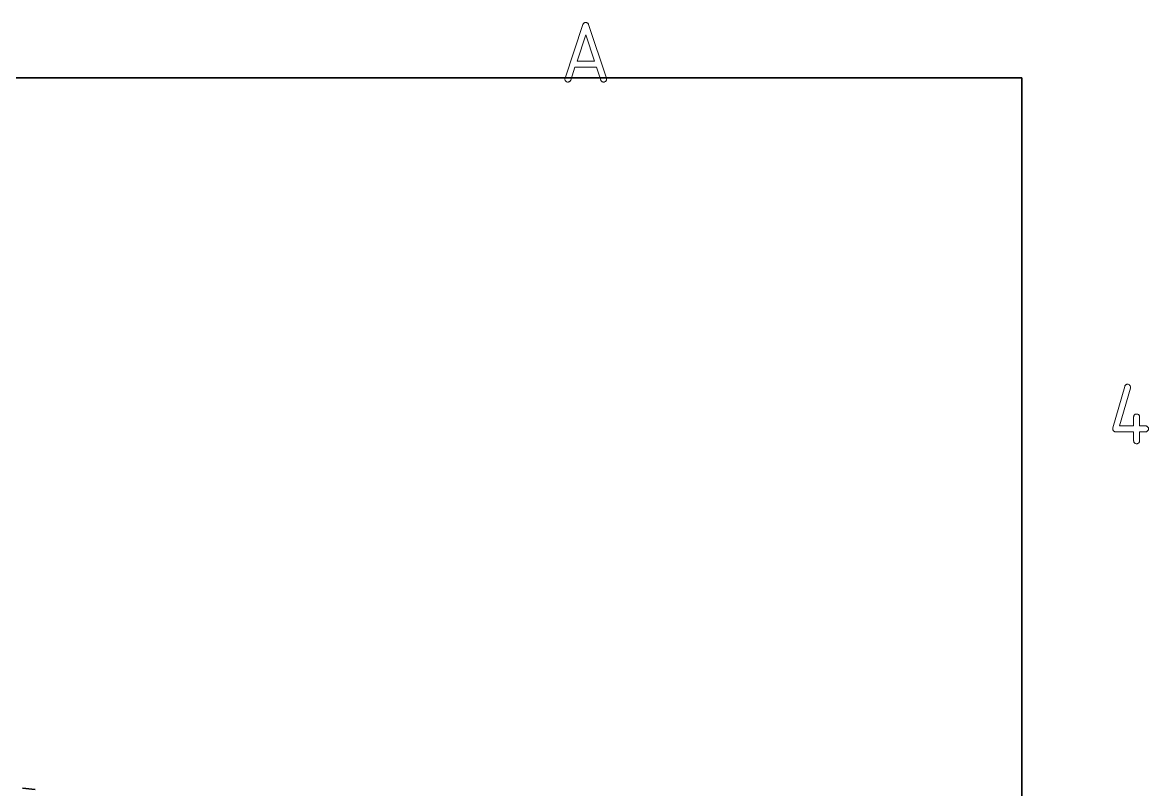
# Model space of a CAD drawing. Extents: x 0 to 297, y 0 to 210.
# Drawn here: x 228.3 to 294.4, y 158.2 to 203.3 of the extents above; entities that cross this region are included whole.
import ezdxf

# ---------------------------------------------------------------- set-up
doc = ezdxf.new("R2010")
doc.units = 0

msp = doc.modelspace()

# ---------------------------------------------------------------- linework, layer by layer
at = {"color": 7, "lineweight": 35}
for p, q in [((287, 200), (10, 200)), ((287, 10), (287, 200))]:
    msp.add_line(p, q, dxfattribs=at)
at = {"color": 255, "lineweight": 13}
for points in [[(262.262, 199.87), (262.27, 199.85), (262.28, 199.831), (262.292, 199.814), (262.306, 199.799), (262.323, 199.785), (262.341, 199.774), (262.36, 199.765), (262.381, 199.758), (262.402, 199.754), (262.424, 199.752), (262.452, 199.755), (262.48, 199.761), (262.505, 199.772), (262.528, 199.786), (262.549, 199.804), (262.566, 199.824), (262.58, 199.847), (262.591, 199.873), (262.598, 199.9), (262.6, 199.929), (262.6, 199.933), (262.599, 199.938), (262.599, 199.944), (262.598, 199.949), (262.598, 199.955), (262.597, 199.96), (262.596, 199.965), (262.596, 199.97), (262.595, 199.974), (262.595, 199.978), (261.543, 203.13), (261.534, 203.151), (261.523, 203.171), (261.511, 203.189), (261.496, 203.205), (261.48, 203.219), (261.462, 203.231), (261.442, 203.24), (261.421, 203.247), (261.399, 203.251), (261.376, 203.252), (261.352, 203.251), (261.329, 203.246), (261.307, 203.239), (261.287, 203.229), (261.269, 203.217), (261.252, 203.203), (261.237, 203.187), (261.224, 203.169), (261.213, 203.15), (261.205, 203.13), (260.157, 199.978), (260.156, 199.974), (260.154, 199.97), (260.153, 199.965), (260.152, 199.96), (260.151, 199.955), (260.15, 199.949), (260.149, 199.944), (260.148, 199.938), (260.148, 199.933), (260.148, 199.929), (260.15, 199.9), (260.156, 199.873), (260.167, 199.847), (260.181, 199.824), (260.199, 199.804), (260.219, 199.786), (260.243, 199.772), (260.268, 199.761), (260.295, 199.755), (260.324, 199.752), (260.347, 199.754), (260.369, 199.758), (260.39, 199.765), (260.409, 199.774), (260.427, 199.785), (260.444, 199.799), (260.458, 199.814), (260.471, 199.831), (260.482, 199.85), (260.49, 199.87), (260.74, 200.629), (262.008, 200.629)], [(261.89, 200.976), (260.862, 200.976), (261.376, 202.523)], [(293.576, 179.202), (293.576, 178.679), (293.578, 178.65), (293.585, 178.623), (293.595, 178.597), (293.608, 178.574), (293.625, 178.554), (293.645, 178.536), (293.667, 178.522), (293.692, 178.511), (293.719, 178.505), (293.748, 178.502), (293.777, 178.505), (293.805, 178.511), (293.831, 178.522), (293.854, 178.536), (293.874, 178.554), (293.891, 178.574), (293.905, 178.597), (293.915, 178.623), (293.922, 178.65), (293.924, 178.679), (293.924, 179.202), (294.276, 179.202), (294.305, 179.205), (294.332, 179.211), (294.356, 179.222), (294.379, 179.236), (294.399, 179.254), (294.415, 179.274), (294.429, 179.297), (294.439, 179.323), (294.445, 179.35), (294.448, 179.379), (294.445, 179.407), (294.439, 179.434), (294.429, 179.459), (294.415, 179.481), (294.399, 179.501), (294.379, 179.518), (294.356, 179.531), (294.332, 179.542), (294.305, 179.548), (294.276, 179.55), (293.924, 179.55), (293.924, 180.079), (293.922, 180.107), (293.915, 180.134), (293.905, 180.159), (293.891, 180.181), (293.874, 180.201), (293.854, 180.218), (293.831, 180.231), (293.805, 180.242), (293.777, 180.248), (293.748, 180.25), (293.719, 180.248), (293.692, 180.242), (293.667, 180.231), (293.645, 180.218), (293.625, 180.201), (293.608, 180.181), (293.595, 180.159), (293.585, 180.134), (293.578, 180.107), (293.576, 180.079), (293.576, 179.55), (292.754, 179.55), (293.385, 181.763), (293.392, 181.799), (293.393, 181.835), (293.388, 181.868), (293.377, 181.9), (293.361, 181.928), (293.341, 181.953), (293.317, 181.974), (293.289, 181.989), (293.258, 181.999), (293.224, 182.002), (293.201, 182.001), (293.178, 181.996), (293.157, 181.989), (293.137, 181.979), (293.119, 181.966), (293.102, 181.952), (293.087, 181.935), (293.075, 181.917), (293.065, 181.897), (293.057, 181.875), (292.362, 179.442), (292.361, 179.436), (292.359, 179.43), (292.357, 179.424), (292.355, 179.417), (292.353, 179.41), (292.351, 179.404), (292.35, 179.397), (292.349, 179.391), (292.348, 179.385), (292.348, 179.379), (292.35, 179.35), (292.356, 179.323), (292.367, 179.297), (292.381, 179.274), (292.399, 179.254), (292.419, 179.236), (292.443, 179.222), (292.468, 179.211), (292.495, 179.205), (292.524, 179.202)]]:
    msp.add_lwpolyline(points, close=True, dxfattribs=at)
at = {"color": 7, "lineweight": 35}
msp.add_arc((222.901, 98.5), 60, 84.15322, 84.86508, dxfattribs=at)

doc.saveas('drawing.dxf')
